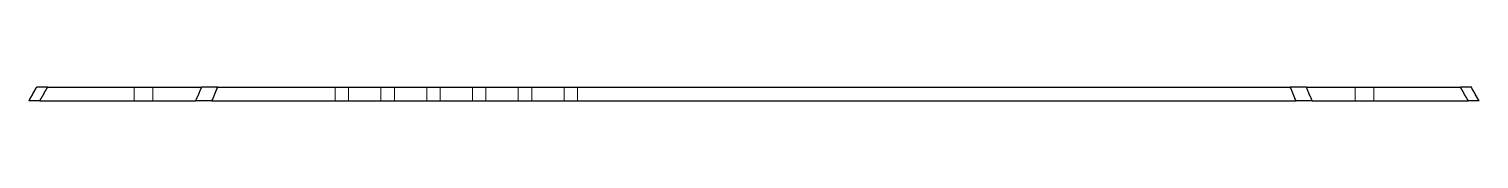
# Model space of a CAD drawing. Header units: millimetres. Extents: x -162 to 162, y -2 to 2.
import ezdxf

# ---------------------------------------------------------------- set-up
doc = ezdxf.new("R2010")
doc.units = ezdxf.units.MM
doc.linetypes.add('ACAD_ISO02W100', pattern=[15, 12, -3])
doc.layers.add('HIDDEN', color=7, linetype='ACAD_ISO02W100', lineweight=13)
doc.layers.add('VISIBLE', color=7, linetype='Continuous', lineweight=25)

msp = doc.modelspace()

# ---------------------------------------------------------------- linework, layer by layer
at = {"layer": 'HIDDEN'}
for p, q in [((-123.04, 1.5), (-157.37, 1.5)), ((-138.1, -1.5), (-138.1, 1.5)), ((-138.1, -1.5), (-138.1, 1.5)), ((-133.9, -1.5), (-133.9, 1.5)), ((-133.9, -1.5), (-133.9, 1.5)), ((119.47, 1.5), (-119.47, 1.5)), ((-93.3, 1.5), (-90.3, 1.5)), ((-93.3, 1.5), (-90.3, 1.5)), ((-93.3, -1.5), (-93.3, 1.5)), ((-93.3, -1.5), (-93.3, 1.5)), ((-90.3, -1.5), (-90.3, 1.5)), ((-90.3, -1.5), (-90.3, 1.5)), ((-83.1, 1.5), (-80.1, 1.5)), ((-83.1, 1.5), (-80.1, 1.5)), ((-83.1, -1.5), (-83.1, 1.5)), ((-83.1, -1.5), (-83.1, 1.5)), ((-80.1, -1.5), (-80.1, 1.5)), ((-80.1, -1.5), (-80.1, 1.5)), ((-72.9, 1.5), (-69.9, 1.5)), ((-72.9, 1.5), (-69.9, 1.5)), ((-72.9, -1.5), (-72.9, 1.5)), ((-72.9, -1.5), (-72.9, 1.5)), ((-69.9, -1.5), (-69.9, 1.5)), ((-69.9, -1.5), (-69.9, 1.5)), ((-62.7, 1.5), (-59.7, 1.5)), ((-62.7, 1.5), (-59.7, 1.5)), ((-62.7, -1.5), (-62.7, 1.5)), ((-62.7, -1.5), (-62.7, 1.5)), ((-59.7, -1.5), (-59.7, 1.5)), ((-59.7, -1.5), (-59.7, 1.5)), ((-52.5, 1.5), (-49.5, 1.5)), ((-52.5, 1.5), (-49.5, 1.5)), ((-52.5, -1.5), (-52.5, 1.5)), ((-52.5, -1.5), (-52.5, 1.5)), ((-49.5, -1.5), (-49.5, 1.5)), ((-49.5, -1.5), (-49.5, 1.5)), ((-42.3, 1.5), (-39.3, 1.5)), ((-42.3, 1.5), (-39.3, 1.5)), ((-42.3, -1.5), (-42.3, 1.5)), ((-42.3, -1.5), (-42.3, 1.5)), ((-39.3, -1.5), (-39.3, 1.5)), ((-39.3, -1.5), (-39.3, 1.5)), ((157.37, 1.5), (123.04, 1.5)), ((133.9, -1.5), (133.9, 1.5)), ((133.9, -1.5), (133.9, 1.5)), ((138.1, -1.5), (138.1, 1.5)), ((138.1, -1.5), (138.1, 1.5)), ((-124.34, -1.5), (-159.09, -1.5)), ((120.74, -1.5), (-120.74, -1.5)), ((-93.3, -1.5), (-90.3, -1.5)), ((-93.3, -1.5), (-90.3, -1.5)), ((-83.1, -1.5), (-80.1, -1.5)), ((-83.1, -1.5), (-80.1, -1.5)), ((-72.9, -1.5), (-69.9, -1.5)), ((-72.9, -1.5), (-69.9, -1.5)), ((-62.7, -1.5), (-59.7, -1.5)), ((-62.7, -1.5), (-59.7, -1.5)), ((-52.5, -1.5), (-49.5, -1.5)), ((-52.5, -1.5), (-49.5, -1.5)), ((-42.3, -1.5), (-39.3, -1.5)), ((-42.3, -1.5), (-39.3, -1.5)), ((159.09, -1.5), (124.34, -1.5))]:
    msp.add_line(p, q, dxfattribs=at)
for points in [[(-161.5, -1.5), (-159.8, 1.5)], [(-159.8, 1.5), (-159.79, 1.5), (-159.75, 1.5), (-159.68, 1.5), (-159.59, 1.5), (-159.47, 1.5), (-159.33, 1.5), (-159.16, 1.5), (-158.97, 1.5), (-158.75, 1.5), (-158.51, 1.5), (-158.25, 1.5), (-157.98, 1.5), (-157.68, 1.5), (-157.37, 1.5)], [(-159.09, -1.5), (-157.37, 1.5)], [(-133.9, 1.5), (-133.95, 1.5), (-134.11, 1.5), (-134.36, 1.5), (-134.69, 1.5), (-135.09, 1.5), (-135.53, 1.5), (-136, 1.5), (-136.47, 1.5), (-136.91, 1.5), (-137.31, 1.5), (-137.64, 1.5), (-137.89, 1.5), (-138.05, 1.5), (-138.1, 1.5)], [(-138.1, 1.5), (-138.05, 1.5), (-137.89, 1.5), (-137.64, 1.5), (-137.31, 1.5), (-136.91, 1.5), (-136.47, 1.5), (-136, 1.5), (-135.53, 1.5), (-135.09, 1.5), (-134.69, 1.5), (-134.36, 1.5), (-134.11, 1.5), (-133.95, 1.5), (-133.9, 1.5)], [(-133.9, 1.5), (-133.95, 1.5), (-134.11, 1.5), (-134.36, 1.5), (-134.69, 1.5), (-135.09, 1.5), (-135.53, 1.5), (-136, 1.5), (-136.47, 1.5), (-136.91, 1.5), (-137.31, 1.5), (-137.64, 1.5), (-137.89, 1.5), (-138.05, 1.5), (-138.1, 1.5)], [(-138.1, 1.5), (-138.05, 1.5), (-137.89, 1.5), (-137.64, 1.5), (-137.31, 1.5), (-136.91, 1.5), (-136.47, 1.5), (-136, 1.5), (-135.53, 1.5), (-135.09, 1.5), (-134.69, 1.5), (-134.36, 1.5), (-134.11, 1.5), (-133.95, 1.5), (-133.9, 1.5)], [(-124.34, -1.5), (-123.04, 1.5)], [(-120.74, -1.5), (-119.47, 1.5)], [(120.74, -1.5), (119.47, 1.5)], [(124.34, -1.5), (123.04, 1.5)], [(138.1, 1.5), (138.05, 1.5), (137.89, 1.5), (137.64, 1.5), (137.31, 1.5), (136.91, 1.5), (136.47, 1.5), (136, 1.5), (135.53, 1.5), (135.09, 1.5), (134.69, 1.5), (134.36, 1.5), (134.11, 1.5), (133.95, 1.5), (133.9, 1.5)], [(133.9, 1.5), (133.95, 1.5), (134.11, 1.5), (134.36, 1.5), (134.69, 1.5), (135.09, 1.5), (135.53, 1.5), (136, 1.5), (136.47, 1.5), (136.91, 1.5), (137.31, 1.5), (137.64, 1.5), (137.89, 1.5), (138.05, 1.5), (138.1, 1.5)], [(138.1, 1.5), (138.05, 1.5), (137.89, 1.5), (137.64, 1.5), (137.31, 1.5), (136.91, 1.5), (136.47, 1.5), (136, 1.5), (135.53, 1.5), (135.09, 1.5), (134.69, 1.5), (134.36, 1.5), (134.11, 1.5), (133.95, 1.5), (133.9, 1.5)], [(133.9, 1.5), (133.95, 1.5), (134.11, 1.5), (134.36, 1.5), (134.69, 1.5), (135.09, 1.5), (135.53, 1.5), (136, 1.5), (136.47, 1.5), (136.91, 1.5), (137.31, 1.5), (137.64, 1.5), (137.89, 1.5), (138.05, 1.5), (138.1, 1.5)], [(157.37, 1.5), (157.68, 1.5), (157.98, 1.5), (158.25, 1.5), (158.51, 1.5), (158.75, 1.5), (158.97, 1.5), (159.16, 1.5), (159.33, 1.5), (159.47, 1.5), (159.59, 1.5), (159.68, 1.5), (159.75, 1.5), (159.79, 1.5), (159.8, 1.5)], [(159.09, -1.5), (157.37, 1.5)], [(161.5, -1.5), (159.8, 1.5)], [(-161.5, -1.5), (-161.49, -1.5), (-161.45, -1.5), (-161.38, -1.5), (-161.29, -1.5), (-161.17, -1.5), (-161.03, -1.5), (-160.86, -1.5), (-160.67, -1.5), (-160.46, -1.5), (-160.23, -1.5), (-159.97, -1.5), (-159.7, -1.5), (-159.4, -1.5), (-159.09, -1.5)], [(-133.9, -1.5), (-133.95, -1.5), (-134.11, -1.5), (-134.36, -1.5), (-134.69, -1.5), (-135.09, -1.5), (-135.53, -1.5), (-136, -1.5), (-136.47, -1.5), (-136.91, -1.5), (-137.31, -1.5), (-137.64, -1.5), (-137.89, -1.5), (-138.05, -1.5), (-138.1, -1.5)], [(-138.1, -1.5), (-138.05, -1.5), (-137.89, -1.5), (-137.64, -1.5), (-137.31, -1.5), (-136.91, -1.5), (-136.47, -1.5), (-136, -1.5), (-135.53, -1.5), (-135.09, -1.5), (-134.69, -1.5), (-134.36, -1.5), (-134.11, -1.5), (-133.95, -1.5), (-133.9, -1.5)], [(-133.9, -1.5), (-133.95, -1.5), (-134.11, -1.5), (-134.36, -1.5), (-134.69, -1.5), (-135.09, -1.5), (-135.53, -1.5), (-136, -1.5), (-136.47, -1.5), (-136.91, -1.5), (-137.31, -1.5), (-137.64, -1.5), (-137.89, -1.5), (-138.05, -1.5), (-138.1, -1.5)], [(-138.1, -1.5), (-138.05, -1.5), (-137.89, -1.5), (-137.64, -1.5), (-137.31, -1.5), (-136.91, -1.5), (-136.47, -1.5), (-136, -1.5), (-135.53, -1.5), (-135.09, -1.5), (-134.69, -1.5), (-134.36, -1.5), (-134.11, -1.5), (-133.95, -1.5), (-133.9, -1.5)], [(138.1, -1.5), (138.05, -1.5), (137.89, -1.5), (137.64, -1.5), (137.31, -1.5), (136.91, -1.5), (136.47, -1.5), (136, -1.5), (135.53, -1.5), (135.09, -1.5), (134.69, -1.5), (134.36, -1.5), (134.11, -1.5), (133.95, -1.5), (133.9, -1.5)], [(133.9, -1.5), (133.95, -1.5), (134.11, -1.5), (134.36, -1.5), (134.69, -1.5), (135.09, -1.5), (135.53, -1.5), (136, -1.5), (136.47, -1.5), (136.91, -1.5), (137.31, -1.5), (137.64, -1.5), (137.89, -1.5), (138.05, -1.5), (138.1, -1.5)], [(138.1, -1.5), (138.05, -1.5), (137.89, -1.5), (137.64, -1.5), (137.31, -1.5), (136.91, -1.5), (136.47, -1.5), (136, -1.5), (135.53, -1.5), (135.09, -1.5), (134.69, -1.5), (134.36, -1.5), (134.11, -1.5), (133.95, -1.5), (133.9, -1.5)], [(133.9, -1.5), (133.95, -1.5), (134.11, -1.5), (134.36, -1.5), (134.69, -1.5), (135.09, -1.5), (135.53, -1.5), (136, -1.5), (136.47, -1.5), (136.91, -1.5), (137.31, -1.5), (137.64, -1.5), (137.89, -1.5), (138.05, -1.5), (138.1, -1.5)], [(159.09, -1.5), (159.4, -1.5), (159.7, -1.5), (159.97, -1.5), (160.23, -1.5), (160.46, -1.5), (160.67, -1.5), (160.86, -1.5), (161.03, -1.5), (161.17, -1.5), (161.29, -1.5), (161.38, -1.5), (161.45, -1.5), (161.49, -1.5), (161.5, -1.5)]]:
    msp.add_open_spline(points, degree=1, dxfattribs=at)
for points in [[(-123.04, 1.5), (-122.52, 1.5), (-121.95, 1.5), (-121.35, 1.5), (-120.74, 1.5), (-120.11, 1.5), (-119.47, 1.5)], [(119.47, 1.5), (120.11, 1.5), (120.74, 1.5), (121.35, 1.5), (121.95, 1.5), (122.52, 1.5), (123.04, 1.5)], [(-124.34, -1.5), (-123.82, -1.5), (-123.25, -1.5), (-122.64, -1.5), (-122.03, -1.5), (-121.39, -1.5), (-120.74, -1.5)], [(120.74, -1.5), (121.39, -1.5), (122.03, -1.5), (122.64, -1.5), (123.25, -1.5), (123.82, -1.5), (124.34, -1.5)]]:
    msp.add_open_spline(points, degree=3, knots=[0, 0, 0, 0, 0.5, 0.5, 0.5, 1, 1, 1, 1], dxfattribs=at)
at = {"layer": 'VISIBLE'}
for p, q in [((-157.37, 1.5), (-123.04, 1.5)), ((-119.47, 1.5), (119.47, 1.5)), ((123.04, 1.5), (157.37, 1.5)), ((-159.09, -1.5), (-124.34, -1.5)), ((-120.74, -1.5), (120.74, -1.5)), ((124.34, -1.5), (159.09, -1.5))]:
    msp.add_line(p, q, dxfattribs=at)
for points in [[(-161.5, -1.5), (-159.8, 1.5)], [(-157.37, 1.5), (-157.68, 1.5), (-157.98, 1.5), (-158.25, 1.5), (-158.51, 1.5), (-158.75, 1.5), (-158.97, 1.5), (-159.16, 1.5), (-159.33, 1.5), (-159.47, 1.5), (-159.59, 1.5), (-159.68, 1.5), (-159.75, 1.5), (-159.79, 1.5), (-159.8, 1.5)], [(-159.09, -1.5), (-157.37, 1.5)], [(-124.34, -1.5), (-123.04, 1.5)], [(-120.74, -1.5), (-119.47, 1.5)], [(120.74, -1.5), (119.47, 1.5)], [(124.34, -1.5), (123.04, 1.5)], [(159.8, 1.5), (159.79, 1.5), (159.75, 1.5), (159.68, 1.5), (159.59, 1.5), (159.47, 1.5), (159.33, 1.5), (159.16, 1.5), (158.97, 1.5), (158.75, 1.5), (158.51, 1.5), (158.25, 1.5), (157.98, 1.5), (157.68, 1.5), (157.37, 1.5)], [(159.09, -1.5), (157.37, 1.5)], [(161.5, -1.5), (159.8, 1.5)], [(-159.09, -1.5), (-159.4, -1.5), (-159.7, -1.5), (-159.97, -1.5), (-160.23, -1.5), (-160.46, -1.5), (-160.67, -1.5), (-160.86, -1.5), (-161.03, -1.5), (-161.17, -1.5), (-161.29, -1.5), (-161.38, -1.5), (-161.45, -1.5), (-161.49, -1.5), (-161.5, -1.5)], [(161.5, -1.5), (161.49, -1.5), (161.45, -1.5), (161.38, -1.5), (161.29, -1.5), (161.17, -1.5), (161.03, -1.5), (160.86, -1.5), (160.67, -1.5), (160.46, -1.5), (160.23, -1.5), (159.97, -1.5), (159.7, -1.5), (159.4, -1.5), (159.09, -1.5)]]:
    msp.add_open_spline(points, degree=1, dxfattribs=at)
for points in [[(-119.47, 1.5), (-120.11, 1.5), (-120.74, 1.5), (-121.35, 1.5), (-121.95, 1.5), (-122.52, 1.5), (-123.04, 1.5)], [(123.04, 1.5), (122.52, 1.5), (121.95, 1.5), (121.35, 1.5), (120.74, 1.5), (120.11, 1.5), (119.47, 1.5)], [(-120.74, -1.5), (-121.39, -1.5), (-122.03, -1.5), (-122.64, -1.5), (-123.25, -1.5), (-123.82, -1.5), (-124.34, -1.5)], [(124.34, -1.5), (123.82, -1.5), (123.25, -1.5), (122.64, -1.5), (122.03, -1.5), (121.39, -1.5), (120.74, -1.5)]]:
    msp.add_open_spline(points, degree=3, knots=[0, 0, 0, 0, 0.5, 0.5, 0.5, 1, 1, 1, 1], dxfattribs=at)

doc.saveas('drawing.dxf')
